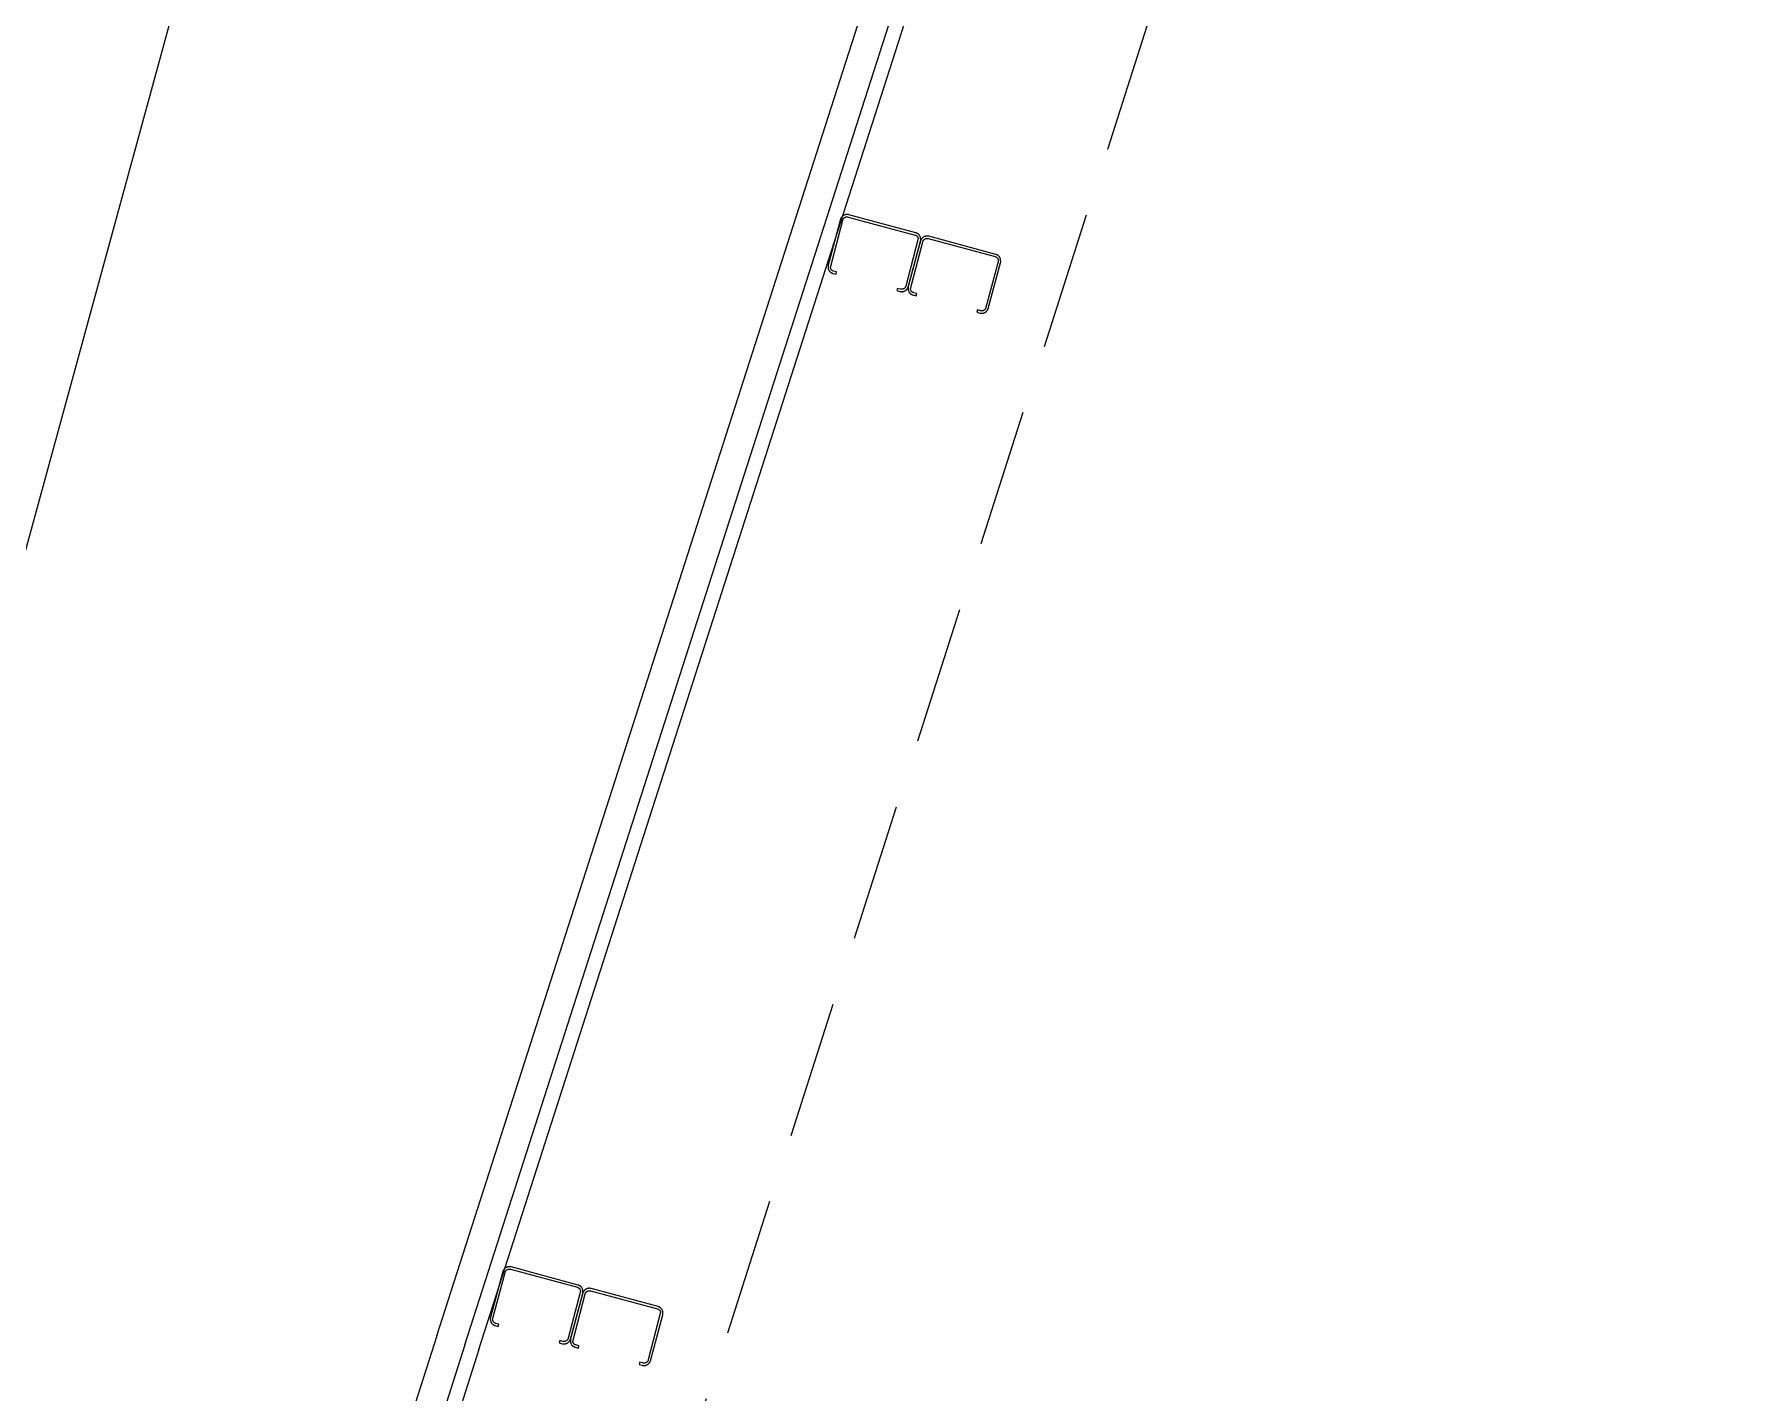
# Model space of a CAD drawing. Header units: metres. Extents: x 268878 to 269469, y 6087458 to 6088814.
# Drawn here: x 269148.118 to 269151.227, y 6087899.398 to 6087901.857 of the extents above; entities that cross this region are included whole.
import ezdxf

# ---------------------------------------------------------------- set-up
doc = ezdxf.new("R2010")
doc.units = ezdxf.units.M
doc.linetypes.add('DASHED2', pattern=[0.375, 0.25, -0.125])
doc.layers.add('Cadastre Developer_SP_NEW', color=2, linetype='Continuous', lineweight=5)

msp = doc.modelspace()

# ---------------------------------------------------------------- linework, layer by layer
at = {"layer": 'Cadastre Developer_SP_NEW', "color": 251, "linetype": 'Continuous', "lineweight": 0}
for p, q in [((269147.25565, 6087897.82865), (269153.30058, 6087919.91803)), ((269148.84658, 6087899.50094), (269152.54469, 6087911.02646)), ((269148.89741, 6087899.48458), (269152.59586, 6087911.01004)), ((269148.92276, 6087899.4765), (269152.62119, 6087911.00191))]:
    msp.add_line(p, q, dxfattribs=at)
at = {"layer": 'Cadastre Developer_SP_NEW', "color": 251, "linetype": 'DASHED2', "lineweight": 0}
msp.add_line((269148.68537, 6087897.36412), (269154.31987, 6087914.92287), dxfattribs=at)
at = {"layer": 'Cadastre Developer_SP_NEW', "color": 251, "linetype": 'Continuous', "lineweight": 0}
for points in [[(269149.5699, 6087901.42651, 0), (269149.5644, 6087901.42799, 0), (269149.56426, 6087901.42803, 0), (269149.564, 6087901.42811, 0), (269149.56373, 6087901.4282, 0), (269149.56347, 6087901.4283, 0), (269149.56322, 6087901.42841, 0), (269149.56296, 6087901.42853, 0), (269149.56271, 6087901.42866, 0), (269149.56247, 6087901.42879, 0), (269149.56223, 6087901.42894, 0), (269149.562, 6087901.42909, 0), (269149.56177, 6087901.42925, 0), (269149.56155, 6087901.42942, 0), (269149.56133, 6087901.42959, 0), (269149.56112, 6087901.42978, 0), (269149.56092, 6087901.42997, 0), (269149.56072, 6087901.43017, 0), (269149.56053, 6087901.43037, 0), (269149.56035, 6087901.43058, 0), (269149.56017, 6087901.4308, 0), (269149.56, 6087901.43102, 0), (269149.55984, 6087901.43125, 0), (269149.55969, 6087901.43149, 0), (269149.55955, 6087901.43172, 0), (269149.55941, 6087901.43197, 0), (269149.55929, 6087901.43222, 0), (269149.55917, 6087901.43247, 0), (269149.55906, 6087901.43273, 0), (269149.55896, 6087901.43299, 0), (269149.55887, 6087901.43325, 0), (269149.55879, 6087901.43352, 0), (269149.55872, 6087901.43379, 0), (269149.55865, 6087901.43406, 0), (269149.5586, 6087901.43434, 0), (269149.55856, 6087901.43461, 0), (269149.55852, 6087901.43489, 0), (269149.5585, 6087901.43517, 0), (269149.55849, 6087901.43545, 0), (269149.55848, 6087901.43573, 0), (269149.55849, 6087901.43601, 0), (269149.5585, 6087901.43628, 0), (269149.55853, 6087901.43656, 0), (269149.55856, 6087901.43684, 0), (269149.5586, 6087901.43712, 0), (269149.55866, 6087901.43739, 0), (269149.55872, 6087901.43766, 0), (269149.55876, 6087901.4378, 0), (269149.58098, 6087901.52026, 0), (269149.58101, 6087901.52039, 0), (269149.5811, 6087901.52066, 0), (269149.58119, 6087901.52092, 0), (269149.58129, 6087901.52118, 0), (269149.5814, 6087901.52144, 0), (269149.58152, 6087901.52169, 0), (269149.58164, 6087901.52194, 0), (269149.58178, 6087901.52218, 0), (269149.58192, 6087901.52242, 0), (269149.58208, 6087901.52266, 0), (269149.58224, 6087901.52289, 0), (269149.5824, 6087901.52311, 0), (269149.58258, 6087901.52332, 0), (269149.58276, 6087901.52354, 0), (269149.58295, 6087901.52374, 0), (269149.58315, 6087901.52394, 0), (269149.58336, 6087901.52413, 0), (269149.58357, 6087901.52431, 0), (269149.58378, 6087901.52448, 0), (269149.58401, 6087901.52465, 0), (269149.58424, 6087901.52481, 0), (269149.58447, 6087901.52496, 0), (269149.58471, 6087901.52511, 0), (269149.58496, 6087901.52524, 0), (269149.5852, 6087901.52537, 0), (269149.58546, 6087901.52549, 0), (269149.58571, 6087901.5256, 0), (269149.58598, 6087901.5257, 0), (269149.58624, 6087901.52579, 0), (269149.58651, 6087901.52587, 0), (269149.58678, 6087901.52594, 0), (269149.58705, 6087901.526, 0), (269149.58732, 6087901.52605, 0), (269149.5876, 6087901.5261, 0), (269149.58788, 6087901.52613, 0), (269149.58815, 6087901.52615, 0), (269149.58843, 6087901.52617, 0), (269149.58871, 6087901.52617, 0), (269149.58899, 6087901.52617, 0), (269149.58927, 6087901.52615, 0), (269149.58955, 6087901.52613, 0), (269149.58983, 6087901.52609, 0), (269149.5901, 6087901.52605, 0), (269149.59038, 6087901.526, 0), (269149.59065, 6087901.52593, 0), (269149.59078, 6087901.5259, 0), (269149.71186, 6087901.49327, 0), (269149.712, 6087901.49323, 0), (269149.71226, 6087901.49315, 0), (269149.71253, 6087901.49306, 0), (269149.71279, 6087901.49296, 0), (269149.71305, 6087901.49285, 0), (269149.7133, 6087901.49273, 0), (269149.71355, 6087901.4926, 0), (269149.71379, 6087901.49247, 0), (269149.71403, 6087901.49232, 0), (269149.71426, 6087901.49217, 0), (269149.71449, 6087901.49201, 0), (269149.71472, 6087901.49184, 0), (269149.71493, 6087901.49167, 0), (269149.71514, 6087901.49148, 0), (269149.71535, 6087901.49129, 0), (269149.71554, 6087901.49109, 0), (269149.71573, 6087901.49089, 0), (269149.71592, 6087901.49068, 0), (269149.71609, 6087901.49046, 0), (269149.71626, 6087901.49024, 0), (269149.71642, 6087901.49001, 0), (269149.71657, 6087901.48978, 0), (269149.71672, 6087901.48954, 0), (269149.71685, 6087901.48929, 0), (269149.71698, 6087901.48904, 0), (269149.71709, 6087901.48879, 0), (269149.7172, 6087901.48853, 0), (269149.7173, 6087901.48827, 0), (269149.71739, 6087901.48801, 0), (269149.71748, 6087901.48774, 0), (269149.71755, 6087901.48747, 0), (269149.71761, 6087901.4872, 0), (269149.71766, 6087901.48692, 0), (269149.71771, 6087901.48665, 0), (269149.71774, 6087901.48637, 0), (269149.71776, 6087901.48609, 0), (269149.71778, 6087901.48581, 0), (269149.71778, 6087901.48553, 0), (269149.71778, 6087901.48526, 0), (269149.71776, 6087901.48498, 0), (269149.71774, 6087901.4847, 0), (269149.7177, 6087901.48442, 0), (269149.71766, 6087901.48415, 0), (269149.7176, 6087901.48387, 0), (269149.71754, 6087901.4836, 0), (269149.71751, 6087901.48346, 0), (269149.69529, 6087901.40101, 0), (269149.69525, 6087901.40087, 0), (269149.69517, 6087901.4006, 0), (269149.69508, 6087901.40034, 0), (269149.69497, 6087901.40008, 0), (269149.69487, 6087901.39982, 0), (269149.69475, 6087901.39957, 0), (269149.69462, 6087901.39932, 0), (269149.69448, 6087901.39908, 0), (269149.69434, 6087901.39884, 0), (269149.69419, 6087901.3986, 0), (269149.69403, 6087901.39838, 0), (269149.69386, 6087901.39815, 0), (269149.69368, 6087901.39794, 0), (269149.6935, 6087901.39773, 0), (269149.69331, 6087901.39752, 0), (269149.69311, 6087901.39732, 0), (269149.69291, 6087901.39713, 0), (269149.6927, 6087901.39695, 0), (269149.69248, 6087901.39678, 0), (269149.69225, 6087901.39661, 0), (269149.69203, 6087901.39645, 0), (269149.69179, 6087901.3963, 0), (269149.69155, 6087901.39615, 0), (269149.69131, 6087901.39602, 0), (269149.69106, 6087901.39589, 0), (269149.69081, 6087901.39577, 0), (269149.69055, 6087901.39567, 0), (269149.69029, 6087901.39557, 0), (269149.69002, 6087901.39548, 0), (269149.68976, 6087901.39539, 0), (269149.68949, 6087901.39532, 0), (269149.68921, 6087901.39526, 0), (269149.68894, 6087901.39521, 0), (269149.68866, 6087901.39516, 0), (269149.68839, 6087901.39513, 0), (269149.68811, 6087901.39511, 0), (269149.68783, 6087901.39509, 0), (269149.68755, 6087901.39509, 0), (269149.68727, 6087901.39509, 0), (269149.68699, 6087901.39511, 0), (269149.68671, 6087901.39513, 0), (269149.68644, 6087901.39517, 0), (269149.68616, 6087901.39521, 0), (269149.68589, 6087901.39526, 0), (269149.68562, 6087901.39533, 0), (269149.68548, 6087901.39536, 0), (269149.67998, 6087901.39685, 0), (269149.67886, 6087901.39269, 0), (269149.68436, 6087901.39121, 0), (269149.68457, 6087901.39116, 0), (269149.68499, 6087901.39106, 0), (269149.68541, 6087901.39098, 0), (269149.68583, 6087901.39091, 0), (269149.68626, 6087901.39086, 0), (269149.68669, 6087901.39082, 0), (269149.68711, 6087901.3908, 0), (269149.68754, 6087901.39079, 0), (269149.68797, 6087901.39079, 0), (269149.6884, 6087901.39082, 0), (269149.68883, 6087901.39085, 0), (269149.68926, 6087901.3909, 0), (269149.68968, 6087901.39097, 0), (269149.6901, 6087901.39105, 0), (269149.69052, 6087901.39115, 0), (269149.69094, 6087901.39126, 0), (269149.69135, 6087901.39138, 0), (269149.69175, 6087901.39152, 0), (269149.69215, 6087901.39168, 0), (269149.69255, 6087901.39184, 0), (269149.69294, 6087901.39202, 0), (269149.69332, 6087901.39222, 0), (269149.6937, 6087901.39243, 0), (269149.69406, 6087901.39265, 0), (269149.69443, 6087901.39288, 0), (269149.69478, 6087901.39313, 0), (269149.69512, 6087901.39338, 0), (269149.69545, 6087901.39365, 0), (269149.69578, 6087901.39393, 0), (269149.69609, 6087901.39423, 0), (269149.6964, 6087901.39453, 0), (269149.69669, 6087901.39484, 0), (269149.69697, 6087901.39517, 0), (269149.69724, 6087901.3955, 0), (269149.6975, 6087901.39584, 0), (269149.69775, 6087901.39619, 0), (269149.69798, 6087901.39655, 0), (269149.6982, 6087901.39692, 0), (269149.69841, 6087901.3973, 0), (269149.69861, 6087901.39768, 0), (269149.69879, 6087901.39807, 0), (269149.69896, 6087901.39846, 0), (269149.69911, 6087901.39886, 0), (269149.69925, 6087901.39927, 0), (269149.69938, 6087901.39968, 0), (269149.69944, 6087901.39989, 0), (269149.72166, 6087901.48235, 0), (269149.72171, 6087901.48255, 0), (269149.72181, 6087901.48297, 0), (269149.72189, 6087901.48339, 0), (269149.72196, 6087901.48382, 0), (269149.72201, 6087901.48424, 0), (269149.72205, 6087901.48467, 0), (269149.72207, 6087901.4851, 0), (269149.72208, 6087901.48553, 0), (269149.72207, 6087901.48596, 0), (269149.72205, 6087901.48639, 0), (269149.72202, 6087901.48681, 0), (269149.72196, 6087901.48724, 0), (269149.7219, 6087901.48766, 0), (269149.72182, 6087901.48809, 0), (269149.72172, 6087901.4885, 0), (269149.72161, 6087901.48892, 0), (269149.72149, 6087901.48933, 0), (269149.72135, 6087901.48974, 0), (269149.72119, 6087901.49014, 0), (269149.72103, 6087901.49053, 0), (269149.72084, 6087901.49092, 0), (269149.72065, 6087901.4913, 0), (269149.72044, 6087901.49168, 0), (269149.72022, 6087901.49205, 0), (269149.71999, 6087901.49241, 0), (269149.71974, 6087901.49276, 0), (269149.71949, 6087901.4931, 0), (269149.71922, 6087901.49344, 0), (269149.71893, 6087901.49376, 0), (269149.71864, 6087901.49408, 0), (269149.71834, 6087901.49438, 0), (269149.71803, 6087901.49467, 0), (269149.7177, 6087901.49496, 0), (269149.71737, 6087901.49523, 0), (269149.71703, 6087901.49549, 0), (269149.71667, 6087901.49573, 0), (269149.71631, 6087901.49597, 0), (269149.71595, 6087901.49619, 0), (269149.71557, 6087901.4964, 0), (269149.71519, 6087901.49659, 0), (269149.7148, 6087901.49678, 0), (269149.71441, 6087901.49694, 0), (269149.71401, 6087901.4971, 0), (269149.7136, 6087901.49724, 0), (269149.71319, 6087901.49736, 0), (269149.71298, 6087901.49742, 0), (269149.5919, 6087901.53005, 0), (269149.59169, 6087901.5301, 0), (269149.59128, 6087901.5302, 0), (269149.59085, 6087901.53028, 0), (269149.59043, 6087901.53035, 0), (269149.59, 6087901.5304, 0), (269149.58958, 6087901.53044, 0), (269149.58915, 6087901.53047, 0), (269149.58872, 6087901.53047, 0), (269149.58829, 6087901.53047, 0), (269149.58786, 6087901.53044, 0), (269149.58743, 6087901.53041, 0), (269149.58701, 6087901.53036, 0), (269149.58658, 6087901.53029, 0), (269149.58616, 6087901.53021, 0), (269149.58574, 6087901.53011, 0), (269149.58533, 6087901.53, 0), (269149.58492, 6087901.52988, 0), (269149.58451, 6087901.52974, 0), (269149.58411, 6087901.52958, 0), (269149.58371, 6087901.52942, 0), (269149.58332, 6087901.52924, 0), (269149.58294, 6087901.52904, 0), (269149.58257, 6087901.52883, 0), (269149.5822, 6087901.52861, 0), (269149.58184, 6087901.52838, 0), (269149.58149, 6087901.52813, 0), (269149.58114, 6087901.52788, 0), (269149.58081, 6087901.52761, 0), (269149.58048, 6087901.52733, 0), (269149.58017, 6087901.52703, 0), (269149.57987, 6087901.52673, 0), (269149.57957, 6087901.52642, 0), (269149.57929, 6087901.52609, 0), (269149.57902, 6087901.52576, 0), (269149.57876, 6087901.52542, 0), (269149.57851, 6087901.52507, 0), (269149.57828, 6087901.52471, 0), (269149.57806, 6087901.52434, 0), (269149.57785, 6087901.52396, 0), (269149.57765, 6087901.52358, 0), (269149.57747, 6087901.52319, 0), (269149.5773, 6087901.5228, 0), (269149.57715, 6087901.5224, 0), (269149.57701, 6087901.52199, 0), (269149.57688, 6087901.52158, 0), (269149.57682, 6087901.52137, 0), (269149.5546, 6087901.43892, 0), (269149.55455, 6087901.43871, 0), (269149.55445, 6087901.43829, 0), (269149.55437, 6087901.43787, 0), (269149.5543, 6087901.43744, 0), (269149.55425, 6087901.43702, 0), (269149.55421, 6087901.43659, 0), (269149.55419, 6087901.43616, 0), (269149.55418, 6087901.43573, 0), (269149.55419, 6087901.4353, 0), (269149.55421, 6087901.43487, 0), (269149.55425, 6087901.43445, 0), (269149.5543, 6087901.43402, 0), (269149.55436, 6087901.4336, 0), (269149.55445, 6087901.43317, 0), (269149.55454, 6087901.43276, 0), (269149.55465, 6087901.43234, 0), (269149.55478, 6087901.43193, 0), (269149.55492, 6087901.43152, 0), (269149.55507, 6087901.43112, 0), (269149.55524, 6087901.43073, 0), (269149.55542, 6087901.43034, 0), (269149.55561, 6087901.42996, 0), (269149.55582, 6087901.42958, 0), (269149.55604, 6087901.42921, 0), (269149.55627, 6087901.42885, 0), (269149.55652, 6087901.4285, 0), (269149.55678, 6087901.42816, 0), (269149.55705, 6087901.42782, 0), (269149.55733, 6087901.4275, 0), (269149.55762, 6087901.42718, 0), (269149.55792, 6087901.42688, 0), (269149.55824, 6087901.42659, 0), (269149.55856, 6087901.4263, 0), (269149.55889, 6087901.42603, 0), (269149.55924, 6087901.42577, 0), (269149.55959, 6087901.42553, 0), (269149.55995, 6087901.42529, 0), (269149.56032, 6087901.42507, 0), (269149.56069, 6087901.42486, 0), (269149.56107, 6087901.42467, 0), (269149.56146, 6087901.42449, 0), (269149.56186, 6087901.42432, 0), (269149.56226, 6087901.42416, 0), (269149.56266, 6087901.42402, 0), (269149.56307, 6087901.4239, 0), (269149.56328, 6087901.42384, 0), (269149.56878, 6087901.42236, 0), (269149.5699, 6087901.42651, 0)], [(269149.71474, 6087901.38748, 0), (269149.70923, 6087901.38896, 0), (269149.7091, 6087901.389, 0), (269149.70883, 6087901.38908, 0), (269149.70857, 6087901.38917, 0), (269149.70831, 6087901.38927, 0), (269149.70805, 6087901.38938, 0), (269149.7078, 6087901.3895, 0), (269149.70755, 6087901.38963, 0), (269149.7073, 6087901.38976, 0), (269149.70707, 6087901.38991, 0), (269149.70683, 6087901.39006, 0), (269149.7066, 6087901.39022, 0), (269149.70638, 6087901.39039, 0), (269149.70616, 6087901.39057, 0), (269149.70595, 6087901.39075, 0), (269149.70575, 6087901.39094, 0), (269149.70555, 6087901.39114, 0), (269149.70536, 6087901.39134, 0), (269149.70518, 6087901.39155, 0), (269149.705, 6087901.39177, 0), (269149.70484, 6087901.39199, 0), (269149.70468, 6087901.39222, 0), (269149.70452, 6087901.39246, 0), (269149.70438, 6087901.3927, 0), (269149.70425, 6087901.39294, 0), (269149.70412, 6087901.39319, 0), (269149.704, 6087901.39344, 0), (269149.70389, 6087901.3937, 0), (269149.70379, 6087901.39396, 0), (269149.7037, 6087901.39423, 0), (269149.70362, 6087901.39449, 0), (269149.70355, 6087901.39476, 0), (269149.70349, 6087901.39503, 0), (269149.70343, 6087901.39531, 0), (269149.70339, 6087901.39558, 0), (269149.70336, 6087901.39586, 0), (269149.70333, 6087901.39614, 0), (269149.70332, 6087901.39642, 0), (269149.70331, 6087901.3967, 0), (269149.70332, 6087901.39698, 0), (269149.70333, 6087901.39726, 0), (269149.70336, 6087901.39753, 0), (269149.70339, 6087901.39781, 0), (269149.70344, 6087901.39809, 0), (269149.70349, 6087901.39836, 0), (269149.70355, 6087901.39863, 0), (269149.70359, 6087901.39877, 0), (269149.72581, 6087901.48123, 0), (269149.72585, 6087901.48136, 0), (269149.72593, 6087901.48163, 0), (269149.72602, 6087901.48189, 0), (269149.72612, 6087901.48215, 0), (269149.72623, 6087901.48241, 0), (269149.72635, 6087901.48266, 0), (269149.72648, 6087901.48291, 0), (269149.72661, 6087901.48315, 0), (269149.72676, 6087901.48339, 0), (269149.72691, 6087901.48363, 0), (269149.72707, 6087901.48386, 0), (269149.72724, 6087901.48408, 0), (269149.72741, 6087901.4843, 0), (269149.7276, 6087901.48451, 0), (269149.72779, 6087901.48471, 0), (269149.72799, 6087901.48491, 0), (269149.72819, 6087901.4851, 0), (269149.7284, 6087901.48528, 0), (269149.72862, 6087901.48546, 0), (269149.72884, 6087901.48562, 0), (269149.72907, 6087901.48578, 0), (269149.7293, 6087901.48594, 0), (269149.72954, 6087901.48608, 0), (269149.72979, 6087901.48621, 0), (269149.73004, 6087901.48634, 0), (269149.73029, 6087901.48646, 0), (269149.73055, 6087901.48657, 0), (269149.73081, 6087901.48667, 0), (269149.73107, 6087901.48676, 0), (269149.73134, 6087901.48684, 0), (269149.73161, 6087901.48691, 0), (269149.73188, 6087901.48697, 0), (269149.73216, 6087901.48703, 0), (269149.73243, 6087901.48707, 0), (269149.73271, 6087901.4871, 0), (269149.73299, 6087901.48713, 0), (269149.73327, 6087901.48714, 0), (269149.73355, 6087901.48715, 0), (269149.73383, 6087901.48714, 0), (269149.7341, 6087901.48712, 0), (269149.73438, 6087901.4871, 0), (269149.73466, 6087901.48707, 0), (269149.73493, 6087901.48702, 0), (269149.73521, 6087901.48697, 0), (269149.73548, 6087901.4869, 0), (269149.73562, 6087901.48687, 0), (269149.8567, 6087901.45424, 0), (269149.85683, 6087901.4542, 0), (269149.8571, 6087901.45412, 0), (269149.85736, 6087901.45403, 0), (269149.85762, 6087901.45393, 0), (269149.85788, 6087901.45382, 0), (269149.85813, 6087901.4537, 0), (269149.85838, 6087901.45358, 0), (269149.85863, 6087901.45344, 0), (269149.85886, 6087901.4533, 0), (269149.8591, 6087901.45314, 0), (269149.85933, 6087901.45298, 0), (269149.85955, 6087901.45281, 0), (269149.85977, 6087901.45264, 0), (269149.85998, 6087901.45245, 0), (269149.86018, 6087901.45226, 0), (269149.86038, 6087901.45207, 0), (269149.86057, 6087901.45186, 0), (269149.86075, 6087901.45165, 0), (269149.86093, 6087901.45143, 0), (269149.86109, 6087901.45121, 0), (269149.86125, 6087901.45098, 0), (269149.86141, 6087901.45075, 0), (269149.86155, 6087901.45051, 0), (269149.86168, 6087901.45026, 0), (269149.86181, 6087901.45001, 0), (269149.86193, 6087901.44976, 0), (269149.86204, 6087901.4495, 0), (269149.86214, 6087901.44924, 0), (269149.86223, 6087901.44898, 0), (269149.86231, 6087901.44871, 0), (269149.86238, 6087901.44844, 0), (269149.86244, 6087901.44817, 0), (269149.8625, 6087901.4479, 0), (269149.86254, 6087901.44762, 0), (269149.86257, 6087901.44734, 0), (269149.8626, 6087901.44706, 0), (269149.86261, 6087901.44679, 0), (269149.86262, 6087901.44651, 0), (269149.86261, 6087901.44623, 0), (269149.8626, 6087901.44595, 0), (269149.86257, 6087901.44567, 0), (269149.86254, 6087901.44539, 0), (269149.86249, 6087901.44512, 0), (269149.86244, 6087901.44484, 0), (269149.86238, 6087901.44457, 0), (269149.86234, 6087901.44444, 0), (269149.84012, 6087901.36198, 0), (269149.84008, 6087901.36184, 0), (269149.84, 6087901.36158, 0), (269149.83991, 6087901.36131, 0), (269149.83981, 6087901.36105, 0), (269149.8397, 6087901.36079, 0), (269149.83958, 6087901.36054, 0), (269149.83945, 6087901.36029, 0), (269149.83932, 6087901.36005, 0), (269149.83917, 6087901.35981, 0), (269149.83902, 6087901.35958, 0), (269149.83886, 6087901.35935, 0), (269149.83869, 6087901.35912, 0), (269149.83852, 6087901.35891, 0), (269149.83833, 6087901.3587, 0), (269149.83814, 6087901.35849, 0), (269149.83794, 6087901.3583, 0), (269149.83774, 6087901.35811, 0), (269149.83753, 6087901.35792, 0), (269149.83731, 6087901.35775, 0), (269149.83709, 6087901.35758, 0), (269149.83686, 6087901.35742, 0), (269149.83662, 6087901.35727, 0), (269149.83639, 6087901.35712, 0), (269149.83614, 6087901.35699, 0), (269149.83589, 6087901.35686, 0), (269149.83564, 6087901.35675, 0), (269149.83538, 6087901.35664, 0), (269149.83512, 6087901.35654, 0), (269149.83486, 6087901.35645, 0), (269149.83459, 6087901.35637, 0), (269149.83432, 6087901.35629, 0), (269149.83405, 6087901.35623, 0), (269149.83377, 6087901.35618, 0), (269149.8335, 6087901.35613, 0), (269149.83322, 6087901.3561, 0), (269149.83294, 6087901.35608, 0), (269149.83266, 6087901.35606, 0), (269149.83238, 6087901.35606, 0), (269149.8321, 6087901.35606, 0), (269149.83183, 6087901.35608, 0), (269149.83155, 6087901.3561, 0), (269149.83127, 6087901.35614, 0), (269149.83099, 6087901.35618, 0), (269149.83072, 6087901.35624, 0), (269149.83045, 6087901.3563, 0), (269149.83031, 6087901.35633, 0), (269149.82481, 6087901.35782, 0), (269149.82369, 6087901.35367, 0), (269149.82919, 6087901.35218, 0), (269149.8294, 6087901.35213, 0), (269149.82982, 6087901.35203, 0), (269149.83024, 6087901.35195, 0), (269149.83067, 6087901.35188, 0), (269149.83109, 6087901.35183, 0), (269149.83152, 6087901.35179, 0), (269149.83195, 6087901.35177, 0), (269149.83238, 6087901.35176, 0), (269149.83281, 6087901.35177, 0), (269149.83324, 6087901.35179, 0), (269149.83366, 6087901.35182, 0), (269149.83409, 6087901.35188, 0), (269149.83451, 6087901.35194, 0), (269149.83494, 6087901.35202, 0), (269149.83535, 6087901.35212, 0), (269149.83577, 6087901.35223, 0), (269149.83618, 6087901.35236, 0), (269149.83659, 6087901.35249, 0), (269149.83699, 6087901.35265, 0), (269149.83738, 6087901.35281, 0), (269149.83777, 6087901.353, 0), (269149.83815, 6087901.35319, 0), (269149.83853, 6087901.3534, 0), (269149.8389, 6087901.35362, 0), (269149.83926, 6087901.35385, 0), (269149.83961, 6087901.3541, 0), (269149.83995, 6087901.35436, 0), (269149.84029, 6087901.35463, 0), (269149.84061, 6087901.35491, 0), (269149.84093, 6087901.3552, 0), (269149.84123, 6087901.3555, 0), (269149.84152, 6087901.35582, 0), (269149.84181, 6087901.35614, 0), (269149.84208, 6087901.35647, 0), (269149.84234, 6087901.35681, 0), (269149.84258, 6087901.35717, 0), (269149.84282, 6087901.35753, 0), (269149.84304, 6087901.35789, 0), (269149.84325, 6087901.35827, 0), (269149.84344, 6087901.35865, 0), (269149.84362, 6087901.35904, 0), (269149.84379, 6087901.35943, 0), (269149.84395, 6087901.35984, 0), (269149.84409, 6087901.36024, 0), (269149.84421, 6087901.36065, 0), (269149.84427, 6087901.36086, 0), (269149.86649, 6087901.44332, 0), (269149.86655, 6087901.44352, 0), (269149.86664, 6087901.44394, 0), (269149.86673, 6087901.44436, 0), (269149.86679, 6087901.44479, 0), (269149.86685, 6087901.44521, 0), (269149.86688, 6087901.44564, 0), (269149.86691, 6087901.44607, 0), (269149.86692, 6087901.4465, 0), (269149.86691, 6087901.44693, 0), (269149.86689, 6087901.44736, 0), (269149.86685, 6087901.44779, 0), (269149.8668, 6087901.44821, 0), (269149.86673, 6087901.44864, 0), (269149.86665, 6087901.44906, 0), (269149.86655, 6087901.44948, 0), (269149.86644, 6087901.44989, 0), (269149.86632, 6087901.4503, 0), (269149.86618, 6087901.45071, 0), (269149.86603, 6087901.45111, 0), (269149.86586, 6087901.4515, 0), (269149.86568, 6087901.45189, 0), (269149.86548, 6087901.45228, 0), (269149.86528, 6087901.45265, 0), (269149.86506, 6087901.45302, 0), (269149.86482, 6087901.45338, 0), (269149.86458, 6087901.45373, 0), (269149.86432, 6087901.45408, 0), (269149.86405, 6087901.45441, 0), (269149.86377, 6087901.45473, 0), (269149.86348, 6087901.45505, 0), (269149.86317, 6087901.45535, 0), (269149.86286, 6087901.45565, 0), (269149.86254, 6087901.45593, 0), (269149.8622, 6087901.4562, 0), (269149.86186, 6087901.45646, 0), (269149.86151, 6087901.4567, 0), (269149.86115, 6087901.45694, 0), (269149.86078, 6087901.45716, 0), (269149.86041, 6087901.45737, 0), (269149.86002, 6087901.45756, 0), (269149.85963, 6087901.45775, 0), (269149.85924, 6087901.45792, 0), (269149.85884, 6087901.45807, 0), (269149.85843, 6087901.45821, 0), (269149.85802, 6087901.45834, 0), (269149.85782, 6087901.45839, 0), (269149.73673, 6087901.49102, 0), (269149.73653, 6087901.49108, 0), (269149.73611, 6087901.49117, 0), (269149.73569, 6087901.49126, 0), (269149.73526, 6087901.49132, 0), (269149.73484, 6087901.49138, 0), (269149.73441, 6087901.49141, 0), (269149.73398, 6087901.49144, 0), (269149.73355, 6087901.49145, 0), (269149.73312, 6087901.49144, 0), (269149.73269, 6087901.49142, 0), (269149.73227, 6087901.49138, 0), (269149.73184, 6087901.49133, 0), (269149.73142, 6087901.49126, 0), (269149.73099, 6087901.49118, 0), (269149.73058, 6087901.49108, 0), (269149.73016, 6087901.49097, 0), (269149.72975, 6087901.49085, 0), (269149.72934, 6087901.49071, 0), (269149.72894, 6087901.49056, 0), (269149.72855, 6087901.49039, 0), (269149.72816, 6087901.49021, 0), (269149.72778, 6087901.49001, 0), (269149.7274, 6087901.48981, 0), (269149.72703, 6087901.48959, 0), (269149.72667, 6087901.48935, 0), (269149.72632, 6087901.48911, 0), (269149.72598, 6087901.48885, 0), (269149.72564, 6087901.48858, 0), (269149.72532, 6087901.4883, 0), (269149.725, 6087901.48801, 0), (269149.7247, 6087901.4877, 0), (269149.72441, 6087901.48739, 0), (269149.72412, 6087901.48706, 0), (269149.72385, 6087901.48673, 0), (269149.72359, 6087901.48639, 0), (269149.72335, 6087901.48604, 0), (269149.72311, 6087901.48568, 0), (269149.72289, 6087901.48531, 0), (269149.72268, 6087901.48494, 0), (269149.72249, 6087901.48455, 0), (269149.72231, 6087901.48416, 0), (269149.72214, 6087901.48377, 0), (269149.72198, 6087901.48337, 0), (269149.72184, 6087901.48296, 0), (269149.72172, 6087901.48255, 0), (269149.72166, 6087901.48235, 0), (269149.69944, 6087901.39989, 0), (269149.69938, 6087901.39968, 0), (269149.69929, 6087901.39926, 0), (269149.6992, 6087901.39884, 0), (269149.69914, 6087901.39842, 0), (269149.69908, 6087901.39799, 0), (269149.69905, 6087901.39756, 0), (269149.69902, 6087901.39713, 0), (269149.69901, 6087901.3967, 0), (269149.69902, 6087901.39627, 0), (269149.69904, 6087901.39585, 0), (269149.69908, 6087901.39542, 0), (269149.69913, 6087901.39499, 0), (269149.6992, 6087901.39457, 0), (269149.69928, 6087901.39415, 0), (269149.69938, 6087901.39373, 0), (269149.69949, 6087901.39331, 0), (269149.69961, 6087901.3929, 0), (269149.69975, 6087901.3925, 0), (269149.6999, 6087901.3921, 0), (269149.70007, 6087901.3917, 0), (269149.70025, 6087901.39131, 0), (269149.70045, 6087901.39093, 0), (269149.70065, 6087901.39055, 0), (269149.70087, 6087901.39018, 0), (269149.70111, 6087901.38982, 0), (269149.70135, 6087901.38947, 0), (269149.70161, 6087901.38913, 0), (269149.70188, 6087901.38879, 0), (269149.70216, 6087901.38847, 0), (269149.70245, 6087901.38815, 0), (269149.70276, 6087901.38785, 0), (269149.70307, 6087901.38756, 0), (269149.70339, 6087901.38728, 0), (269149.70373, 6087901.387, 0), (269149.70407, 6087901.38675, 0), (269149.70442, 6087901.3865, 0), (269149.70478, 6087901.38626, 0), (269149.70515, 6087901.38604, 0), (269149.70552, 6087901.38583, 0), (269149.70591, 6087901.38564, 0), (269149.7063, 6087901.38546, 0), (269149.70669, 6087901.38529, 0), (269149.70709, 6087901.38513, 0), (269149.7075, 6087901.38499, 0), (269149.70791, 6087901.38487, 0), (269149.70811, 6087901.38481, 0), (269149.71362, 6087901.38333, 0), (269149.71474, 6087901.38748, 0)], [(269148.95881, 6087899.52215, 0), (269148.9533, 6087899.52364, 0), (269148.95317, 6087899.52367, 0), (269148.9529, 6087899.52376, 0), (269148.95264, 6087899.52385, 0), (269148.95238, 6087899.52395, 0), (269148.95212, 6087899.52406, 0), (269148.95187, 6087899.52418, 0), (269148.95162, 6087899.5243, 0), (269148.95138, 6087899.52444, 0), (269148.95114, 6087899.52458, 0), (269148.9509, 6087899.52474, 0), (269148.95067, 6087899.5249, 0), (269148.95045, 6087899.52506, 0), (269148.95023, 6087899.52524, 0), (269148.95002, 6087899.52542, 0), (269148.94982, 6087899.52561, 0), (269148.94962, 6087899.52581, 0), (269148.94943, 6087899.52602, 0), (269148.94925, 6087899.52623, 0), (269148.94907, 6087899.52645, 0), (269148.94891, 6087899.52667, 0), (269148.94875, 6087899.5269, 0), (269148.9486, 6087899.52713, 0), (269148.94845, 6087899.52737, 0), (269148.94832, 6087899.52762, 0), (269148.94819, 6087899.52786, 0), (269148.94807, 6087899.52812, 0), (269148.94796, 6087899.52838, 0), (269148.94786, 6087899.52864, 0), (269148.94777, 6087899.5289, 0), (269148.94769, 6087899.52917, 0), (269148.94762, 6087899.52944, 0), (269148.94756, 6087899.52971, 0), (269148.94751, 6087899.52998, 0), (269148.94746, 6087899.53026, 0), (269148.94743, 6087899.53054, 0), (269148.9474, 6087899.53081, 0), (269148.94739, 6087899.53109, 0), (269148.94739, 6087899.53137, 0), (269148.94739, 6087899.53165, 0), (269148.94741, 6087899.53193, 0), (269148.94743, 6087899.53221, 0), (269148.94747, 6087899.53249, 0), (269148.94751, 6087899.53276, 0), (269148.94756, 6087899.53304, 0), (269148.94763, 6087899.53331, 0), (269148.94766, 6087899.53344, 0), (269148.96988, 6087899.6159, 0), (269148.96992, 6087899.61604, 0), (269148.97, 6087899.6163, 0), (269148.97009, 6087899.61657, 0), (269148.97019, 6087899.61683, 0), (269148.9703, 6087899.61708, 0), (269148.97042, 6087899.61734, 0), (269148.97055, 6087899.61759, 0), (269148.97068, 6087899.61783, 0), (269148.97083, 6087899.61807, 0), (269148.97098, 6087899.6183, 0), (269148.97114, 6087899.61853, 0), (269148.97131, 6087899.61875, 0), (269148.97148, 6087899.61897, 0), (269148.97167, 6087899.61918, 0), (269148.97186, 6087899.61939, 0), (269148.97206, 6087899.61958, 0), (269148.97226, 6087899.61977, 0), (269148.97247, 6087899.61996, 0), (269148.97269, 6087899.62013, 0), (269148.97291, 6087899.6203, 0), (269148.97314, 6087899.62046, 0), (269148.97338, 6087899.62061, 0), (269148.97362, 6087899.62075, 0), (269148.97386, 6087899.62089, 0), (269148.97411, 6087899.62102, 0), (269148.97436, 6087899.62113, 0), (269148.97462, 6087899.62124, 0), (269148.97488, 6087899.62134, 0), (269148.97514, 6087899.62143, 0), (269148.97541, 6087899.62151, 0), (269148.97568, 6087899.62159, 0), (269148.97595, 6087899.62165, 0), (269148.97623, 6087899.6217, 0), (269148.9765, 6087899.62174, 0), (269148.97678, 6087899.62178, 0), (269148.97706, 6087899.6218, 0), (269148.97734, 6087899.62182, 0), (269148.97762, 6087899.62182, 0), (269148.9779, 6087899.62181, 0), (269148.97818, 6087899.6218, 0), (269148.97845, 6087899.62177, 0), (269148.97873, 6087899.62174, 0), (269148.97901, 6087899.6217, 0), (269148.97928, 6087899.62164, 0), (269148.97955, 6087899.62158, 0), (269148.97969, 6087899.62154, 0), (269149.10077, 6087899.58892, 0), (269149.1009, 6087899.58888, 0), (269149.10117, 6087899.5888, 0), (269149.10143, 6087899.58871, 0), (269149.10169, 6087899.58861, 0), (269149.10195, 6087899.5885, 0), (269149.1022, 6087899.58838, 0), (269149.10245, 6087899.58825, 0), (269149.1027, 6087899.58811, 0), (269149.10294, 6087899.58797, 0), (269149.10317, 6087899.58782, 0), (269149.1034, 6087899.58766, 0), (269149.10362, 6087899.58749, 0), (269149.10384, 6087899.58731, 0), (269149.10405, 6087899.58713, 0), (269149.10425, 6087899.58694, 0), (269149.10445, 6087899.58674, 0), (269149.10464, 6087899.58654, 0), (269149.10482, 6087899.58633, 0), (269149.105, 6087899.58611, 0), (269149.10517, 6087899.58589, 0), (269149.10533, 6087899.58566, 0), (269149.10548, 6087899.58542, 0), (269149.10562, 6087899.58518, 0), (269149.10576, 6087899.58494, 0), (269149.10588, 6087899.58469, 0), (269149.106, 6087899.58444, 0), (269149.10611, 6087899.58418, 0), (269149.10621, 6087899.58392, 0), (269149.1063, 6087899.58365, 0), (269149.10638, 6087899.58339, 0), (269149.10645, 6087899.58312, 0), (269149.10651, 6087899.58284, 0), (269149.10657, 6087899.58257, 0), (269149.10661, 6087899.58229, 0), (269149.10664, 6087899.58202, 0), (269149.10667, 6087899.58174, 0), (269149.10668, 6087899.58146, 0), (269149.10669, 6087899.58118, 0), (269149.10668, 6087899.5809, 0), (269149.10667, 6087899.58062, 0), (269149.10664, 6087899.58034, 0), (269149.10661, 6087899.58007, 0), (269149.10656, 6087899.57979, 0), (269149.10651, 6087899.57952, 0), (269149.10645, 6087899.57925, 0), (269149.10641, 6087899.57911, 0), (269149.08419, 6087899.49665, 0), (269149.08415, 6087899.49652, 0), (269149.08407, 6087899.49625, 0), (269149.08398, 6087899.49599, 0), (269149.08388, 6087899.49573, 0), (269149.08377, 6087899.49547, 0), (269149.08365, 6087899.49522, 0), (269149.08352, 6087899.49497, 0), (269149.08339, 6087899.49472, 0), (269149.08324, 6087899.49448, 0), (269149.08309, 6087899.49425, 0), (269149.08293, 6087899.49402, 0), (269149.08276, 6087899.4938, 0), (269149.08259, 6087899.49358, 0), (269149.0824, 6087899.49337, 0), (269149.08221, 6087899.49317, 0), (269149.08202, 6087899.49297, 0), (269149.08181, 6087899.49278, 0), (269149.0816, 6087899.4926, 0), (269149.08138, 6087899.49242, 0), (269149.08116, 6087899.49225, 0), (269149.08093, 6087899.49209, 0), (269149.0807, 6087899.49194, 0), (269149.08046, 6087899.4918, 0), (269149.08021, 6087899.49166, 0), (269149.07996, 6087899.49154, 0), (269149.07971, 6087899.49142, 0), (269149.07945, 6087899.49131, 0), (269149.07919, 6087899.49121, 0), (269149.07893, 6087899.49112, 0), (269149.07866, 6087899.49104, 0), (269149.07839, 6087899.49097, 0), (269149.07812, 6087899.49091, 0), (269149.07784, 6087899.49085, 0), (269149.07757, 6087899.49081, 0), (269149.07729, 6087899.49078, 0), (269149.07701, 6087899.49075, 0), (269149.07673, 6087899.49074, 0), (269149.07646, 6087899.49073, 0), (269149.07618, 6087899.49074, 0), (269149.0759, 6087899.49075, 0), (269149.07562, 6087899.49078, 0), (269149.07534, 6087899.49081, 0), (269149.07507, 6087899.49086, 0), (269149.07479, 6087899.49091, 0), (269149.07452, 6087899.49097, 0), (269149.07439, 6087899.49101, 0), (269149.06888, 6087899.49249, 0), (269149.06776, 6087899.48834, 0), (269149.07327, 6087899.48686, 0), (269149.07347, 6087899.4868, 0), (269149.07389, 6087899.48671, 0), (269149.07431, 6087899.48662, 0), (269149.07474, 6087899.48656, 0), (269149.07516, 6087899.4865, 0), (269149.07559, 6087899.48646, 0), (269149.07602, 6087899.48644, 0), (269149.07645, 6087899.48643, 0), (269149.07688, 6087899.48644, 0), (269149.07731, 6087899.48646, 0), (269149.07773, 6087899.4865, 0), (269149.07816, 6087899.48655, 0), (269149.07859, 6087899.48662, 0), (269149.07901, 6087899.4867, 0), (269149.07943, 6087899.48679, 0), (269149.07984, 6087899.48691, 0), (269149.08025, 6087899.48703, 0), (269149.08066, 6087899.48717, 0), (269149.08106, 6087899.48732, 0), (269149.08145, 6087899.48749, 0), (269149.08184, 6087899.48767, 0), (269149.08223, 6087899.48787, 0), (269149.0826, 6087899.48807, 0), (269149.08297, 6087899.48829, 0), (269149.08333, 6087899.48853, 0), (269149.08368, 6087899.48877, 0), (269149.08403, 6087899.48903, 0), (269149.08436, 6087899.4893, 0), (269149.08468, 6087899.48958, 0), (269149.085, 6087899.48987, 0), (269149.0853, 6087899.49018, 0), (269149.0856, 6087899.49049, 0), (269149.08588, 6087899.49081, 0), (269149.08615, 6087899.49115, 0), (269149.08641, 6087899.49149, 0), (269149.08665, 6087899.49184, 0), (269149.08689, 6087899.4922, 0), (269149.08711, 6087899.49257, 0), (269149.08732, 6087899.49294, 0), (269149.08751, 6087899.49333, 0), (269149.0877, 6087899.49371, 0), (269149.08786, 6087899.49411, 0), (269149.08802, 6087899.49451, 0), (269149.08816, 6087899.49492, 0), (269149.08829, 6087899.49533, 0), (269149.08834, 6087899.49553, 0), (269149.11056, 6087899.57799, 0), (269149.11062, 6087899.5782, 0), (269149.11071, 6087899.57862, 0), (269149.1108, 6087899.57904, 0), (269149.11086, 6087899.57946, 0), (269149.11092, 6087899.57989, 0), (269149.11096, 6087899.58032, 0), (269149.11098, 6087899.58075, 0), (269149.11099, 6087899.58117, 0), (269149.11098, 6087899.5816, 0), (269149.11096, 6087899.58203, 0), (269149.11092, 6087899.58246, 0), (269149.11087, 6087899.58289, 0), (269149.1108, 6087899.58331, 0), (269149.11072, 6087899.58373, 0), (269149.11063, 6087899.58415, 0), (269149.11052, 6087899.58457, 0), (269149.11039, 6087899.58498, 0), (269149.11025, 6087899.58538, 0), (269149.1101, 6087899.58578, 0), (269149.10993, 6087899.58618, 0), (269149.10975, 6087899.58657, 0), (269149.10956, 6087899.58695, 0), (269149.10935, 6087899.58733, 0), (269149.10913, 6087899.5877, 0), (269149.10889, 6087899.58806, 0), (269149.10865, 6087899.58841, 0), (269149.10839, 6087899.58875, 0), (269149.10812, 6087899.58909, 0), (269149.10784, 6087899.58941, 0), (269149.10755, 6087899.58972, 0), (269149.10724, 6087899.59003, 0), (269149.10693, 6087899.59032, 0), (269149.10661, 6087899.5906, 0), (269149.10627, 6087899.59087, 0), (269149.10593, 6087899.59113, 0), (269149.10558, 6087899.59138, 0), (269149.10522, 6087899.59161, 0), (269149.10485, 6087899.59184, 0), (269149.10448, 6087899.59204, 0), (269149.10409, 6087899.59224, 0), (269149.10371, 6087899.59242, 0), (269149.10331, 6087899.59259, 0), (269149.10291, 6087899.59274, 0), (269149.1025, 6087899.59288, 0), (269149.10209, 6087899.59301, 0), (269149.10189, 6087899.59307, 0), (269148.98081, 6087899.6257, 0), (269148.9806, 6087899.62575, 0), (269148.98018, 6087899.62585, 0), (269148.97976, 6087899.62593, 0), (269148.97934, 6087899.626, 0), (269148.97891, 6087899.62605, 0), (269148.97848, 6087899.62609, 0), (269148.97805, 6087899.62611, 0), (269148.97762, 6087899.62612, 0), (269148.97719, 6087899.62611, 0), (269148.97677, 6087899.62609, 0), (269148.97634, 6087899.62605, 0), (269148.97591, 6087899.626, 0), (269148.97549, 6087899.62594, 0), (269148.97507, 6087899.62585, 0), (269148.97465, 6087899.62576, 0), (269148.97423, 6087899.62565, 0), (269148.97382, 6087899.62552, 0), (269148.97342, 6087899.62538, 0), (269148.97301, 6087899.62523, 0), (269148.97262, 6087899.62506, 0), (269148.97223, 6087899.62488, 0), (269148.97185, 6087899.62469, 0), (269148.97147, 6087899.62448, 0), (269148.9711, 6087899.62426, 0), (269148.97074, 6087899.62403, 0), (269148.97039, 6087899.62378, 0), (269148.97005, 6087899.62352, 0), (269148.96971, 6087899.62325, 0), (269148.96939, 6087899.62297, 0), (269148.96907, 6087899.62268, 0), (269148.96877, 6087899.62238, 0), (269148.96848, 6087899.62206, 0), (269148.96819, 6087899.62174, 0), (269148.96792, 6087899.62141, 0), (269148.96767, 6087899.62106, 0), (269148.96742, 6087899.62071, 0), (269148.96718, 6087899.62035, 0), (269148.96696, 6087899.61999, 0), (269148.96675, 6087899.61961, 0), (269148.96656, 6087899.61923, 0), (269148.96638, 6087899.61884, 0), (269148.96621, 6087899.61844, 0), (269148.96605, 6087899.61804, 0), (269148.96591, 6087899.61764, 0), (269148.96579, 6087899.61723, 0), (269148.96573, 6087899.61702, 0), (269148.94351, 6087899.53456, 0), (269148.94346, 6087899.53435, 0), (269148.94336, 6087899.53394, 0), (269148.94328, 6087899.53351, 0), (269148.94321, 6087899.53309, 0), (269148.94315, 6087899.53266, 0), (269148.94312, 6087899.53224, 0), (269148.94309, 6087899.53181, 0), (269148.94309, 6087899.53138, 0), (269148.94309, 6087899.53095, 0), (269148.94311, 6087899.53052, 0), (269148.94315, 6087899.53009, 0), (269148.9432, 6087899.52967, 0), (269148.94327, 6087899.52924, 0), (269148.94335, 6087899.52882, 0), (269148.94345, 6087899.5284, 0), (269148.94356, 6087899.52799, 0), (269148.94368, 6087899.52758, 0), (269148.94382, 6087899.52717, 0), (269148.94397, 6087899.52677, 0), (269148.94414, 6087899.52637, 0), (269148.94432, 6087899.52599, 0), (269148.94452, 6087899.5256, 0), (269148.94472, 6087899.52523, 0), (269148.94495, 6087899.52486, 0), (269148.94518, 6087899.5245, 0), (269148.94542, 6087899.52415, 0), (269148.94568, 6087899.5238, 0), (269148.94595, 6087899.52347, 0), (269148.94623, 6087899.52314, 0), (269148.94653, 6087899.52283, 0), (269148.94683, 6087899.52253, 0), (269148.94714, 6087899.52223, 0), (269148.94747, 6087899.52195, 0), (269148.9478, 6087899.52168, 0), (269148.94814, 6087899.52142, 0), (269148.94849, 6087899.52117, 0), (269148.94885, 6087899.52094, 0), (269148.94922, 6087899.52072, 0), (269148.9496, 6087899.52051, 0), (269148.94998, 6087899.52031, 0), (269148.95037, 6087899.52013, 0), (269148.95076, 6087899.51996, 0), (269148.95116, 6087899.51981, 0), (269148.95157, 6087899.51967, 0), (269148.95198, 6087899.51954, 0), (269148.95219, 6087899.51949, 0), (269148.95769, 6087899.518, 0), (269148.95881, 6087899.52215, 0)], [(269149.10364, 6087899.48313, 0), (269149.09814, 6087899.48461, 0), (269149.098, 6087899.48465, 0), (269149.09774, 6087899.48473, 0), (269149.09747, 6087899.48482, 0), (269149.09721, 6087899.48492, 0), (269149.09696, 6087899.48503, 0), (269149.0967, 6087899.48515, 0), (269149.09645, 6087899.48527, 0), (269149.09621, 6087899.48541, 0), (269149.09597, 6087899.48555, 0), (269149.09574, 6087899.48571, 0), (269149.09551, 6087899.48587, 0), (269149.09529, 6087899.48604, 0), (269149.09507, 6087899.48621, 0), (269149.09486, 6087899.4864, 0), (269149.09465, 6087899.48659, 0), (269149.09446, 6087899.48678, 0), (269149.09427, 6087899.48699, 0), (269149.09408, 6087899.4872, 0), (269149.09391, 6087899.48742, 0), (269149.09374, 6087899.48764, 0), (269149.09358, 6087899.48787, 0), (269149.09343, 6087899.4881, 0), (269149.09329, 6087899.48834, 0), (269149.09315, 6087899.48859, 0), (269149.09302, 6087899.48884, 0), (269149.09291, 6087899.48909, 0), (269149.0928, 6087899.48935, 0), (269149.0927, 6087899.48961, 0), (269149.09261, 6087899.48987, 0), (269149.09253, 6087899.49014, 0), (269149.09245, 6087899.49041, 0), (269149.09239, 6087899.49068, 0), (269149.09234, 6087899.49095, 0), (269149.0923, 6087899.49123, 0), (269149.09226, 6087899.49151, 0), (269149.09224, 6087899.49179, 0), (269149.09222, 6087899.49207, 0), (269149.09222, 6087899.49234, 0), (269149.09222, 6087899.49262, 0), (269149.09224, 6087899.4929, 0), (269149.09226, 6087899.49318, 0), (269149.0923, 6087899.49346, 0), (269149.09234, 6087899.49373, 0), (269149.0924, 6087899.49401, 0), (269149.09246, 6087899.49428, 0), (269149.09249, 6087899.49441, 0), (269149.11472, 6087899.57687, 0), (269149.11475, 6087899.57701, 0), (269149.11483, 6087899.57727, 0), (269149.11493, 6087899.57754, 0), (269149.11503, 6087899.5778, 0), (269149.11514, 6087899.57806, 0), (269149.11525, 6087899.57831, 0), (269149.11538, 6087899.57856, 0), (269149.11552, 6087899.5788, 0), (269149.11566, 6087899.57904, 0), (269149.11581, 6087899.57927, 0), (269149.11597, 6087899.5795, 0), (269149.11614, 6087899.57973, 0), (269149.11632, 6087899.57994, 0), (269149.1165, 6087899.58015, 0), (269149.11669, 6087899.58036, 0), (269149.11689, 6087899.58055, 0), (269149.11709, 6087899.58074, 0), (269149.11731, 6087899.58093, 0), (269149.11752, 6087899.5811, 0), (269149.11775, 6087899.58127, 0), (269149.11798, 6087899.58143, 0), (269149.11821, 6087899.58158, 0), (269149.11845, 6087899.58173, 0), (269149.11869, 6087899.58186, 0), (269149.11894, 6087899.58199, 0), (269149.1192, 6087899.5821, 0), (269149.11945, 6087899.58221, 0), (269149.11971, 6087899.58231, 0), (269149.11998, 6087899.5824, 0), (269149.12025, 6087899.58248, 0), (269149.12052, 6087899.58256, 0), (269149.12079, 6087899.58262, 0), (269149.12106, 6087899.58267, 0), (269149.12134, 6087899.58272, 0), (269149.12161, 6087899.58275, 0), (269149.12189, 6087899.58277, 0), (269149.12217, 6087899.58279, 0), (269149.12245, 6087899.58279, 0), (269149.12273, 6087899.58279, 0), (269149.12301, 6087899.58277, 0), (269149.12329, 6087899.58275, 0), (269149.12356, 6087899.58271, 0), (269149.12384, 6087899.58267, 0), (269149.12411, 6087899.58261, 0), (269149.12439, 6087899.58255, 0), (269149.12452, 6087899.58252, 0), (269149.2456, 6087899.54989, 0), (269149.24574, 6087899.54985, 0), (269149.246, 6087899.54977, 0), (269149.24627, 6087899.54968, 0), (269149.24653, 6087899.54958, 0), (269149.24678, 6087899.54947, 0), (269149.24704, 6087899.54935, 0), (269149.24729, 6087899.54922, 0), (269149.24753, 6087899.54909, 0), (269149.24777, 6087899.54894, 0), (269149.248, 6087899.54879, 0), (269149.24823, 6087899.54863, 0), (269149.24845, 6087899.54846, 0), (269149.24867, 6087899.54828, 0), (269149.24888, 6087899.5481, 0), (269149.24909, 6087899.54791, 0), (269149.24928, 6087899.54771, 0), (269149.24947, 6087899.54751, 0), (269149.24966, 6087899.5473, 0), (269149.24983, 6087899.54708, 0), (269149.25, 6087899.54686, 0), (269149.25016, 6087899.54663, 0), (269149.25031, 6087899.54639, 0), (269149.25045, 6087899.54615, 0), (269149.25059, 6087899.54591, 0), (269149.25072, 6087899.54566, 0), (269149.25083, 6087899.54541, 0), (269149.25094, 6087899.54515, 0), (269149.25104, 6087899.54489, 0), (269149.25113, 6087899.54462, 0), (269149.25121, 6087899.54436, 0), (269149.25129, 6087899.54409, 0), (269149.25135, 6087899.54382, 0), (269149.2514, 6087899.54354, 0), (269149.25144, 6087899.54327, 0), (269149.25148, 6087899.54299, 0), (269149.2515, 6087899.54271, 0), (269149.25152, 6087899.54243, 0), (269149.25152, 6087899.54215, 0), (269149.25152, 6087899.54187, 0), (269149.2515, 6087899.54159, 0), (269149.25148, 6087899.54132, 0), (269149.25144, 6087899.54104, 0), (269149.2514, 6087899.54076, 0), (269149.25134, 6087899.54049, 0), (269149.25128, 6087899.54022, 0), (269149.25124, 6087899.54008, 0), (269149.22902, 6087899.45762, 0), (269149.22899, 6087899.45749, 0), (269149.22891, 6087899.45722, 0), (269149.22881, 6087899.45696, 0), (269149.22871, 6087899.4567, 0), (269149.2286, 6087899.45644, 0), (269149.22849, 6087899.45619, 0), (269149.22836, 6087899.45594, 0), (269149.22822, 6087899.4557, 0), (269149.22808, 6087899.45546, 0), (269149.22793, 6087899.45522, 0), (269149.22777, 6087899.45499, 0), (269149.2276, 6087899.45477, 0), (269149.22742, 6087899.45455, 0), (269149.22724, 6087899.45434, 0), (269149.22705, 6087899.45414, 0), (269149.22685, 6087899.45394, 0), (269149.22664, 6087899.45375, 0), (269149.22643, 6087899.45357, 0), (269149.22622, 6087899.45339, 0), (269149.22599, 6087899.45323, 0), (269149.22576, 6087899.45307, 0), (269149.22553, 6087899.45291, 0), (269149.22529, 6087899.45277, 0), (269149.22505, 6087899.45264, 0), (269149.2248, 6087899.45251, 0), (269149.22454, 6087899.45239, 0), (269149.22429, 6087899.45228, 0), (269149.22403, 6087899.45218, 0), (269149.22376, 6087899.45209, 0), (269149.22349, 6087899.45201, 0), (269149.22322, 6087899.45194, 0), (269149.22295, 6087899.45188, 0), (269149.22268, 6087899.45182, 0), (269149.2224, 6087899.45178, 0), (269149.22213, 6087899.45175, 0), (269149.22185, 6087899.45172, 0), (269149.22157, 6087899.45171, 0), (269149.22129, 6087899.45171, 0), (269149.22101, 6087899.45171, 0), (269149.22073, 6087899.45173, 0), (269149.22045, 6087899.45175, 0), (269149.22018, 6087899.45178, 0), (269149.2199, 6087899.45183, 0), (269149.21963, 6087899.45188, 0), (269149.21935, 6087899.45195, 0), (269149.21922, 6087899.45198, 0), (269149.21371, 6087899.45346, 0), (269149.2126, 6087899.44931, 0), (269149.2181, 6087899.44783, 0), (269149.21831, 6087899.44777, 0), (269149.21873, 6087899.44768, 0), (269149.21915, 6087899.44759, 0), (269149.21957, 6087899.44753, 0), (269149.22, 6087899.44747, 0), (269149.22042, 6087899.44744, 0), (269149.22085, 6087899.44741, 0), (269149.22128, 6087899.44741, 0), (269149.22171, 6087899.44741, 0), (269149.22214, 6087899.44743, 0), (269149.22257, 6087899.44747, 0), (269149.22299, 6087899.44752, 0), (269149.22342, 6087899.44759, 0), (269149.22384, 6087899.44767, 0), (269149.22426, 6087899.44777, 0), (269149.22467, 6087899.44788, 0), (269149.22508, 6087899.448, 0), (269149.22549, 6087899.44814, 0), (269149.22589, 6087899.44829, 0), (269149.22629, 6087899.44846, 0), (269149.22668, 6087899.44864, 0), (269149.22706, 6087899.44884, 0), (269149.22744, 6087899.44904, 0), (269149.2278, 6087899.44926, 0), (269149.22816, 6087899.4495, 0), (269149.22852, 6087899.44974, 0), (269149.22886, 6087899.45, 0), (269149.22919, 6087899.45027, 0), (269149.22952, 6087899.45055, 0), (269149.22983, 6087899.45085, 0), (269149.23014, 6087899.45115, 0), (269149.23043, 6087899.45146, 0), (269149.23071, 6087899.45179, 0), (269149.23098, 6087899.45212, 0), (269149.23124, 6087899.45246, 0), (269149.23149, 6087899.45281, 0), (269149.23172, 6087899.45317, 0), (269149.23194, 6087899.45354, 0), (269149.23215, 6087899.45392, 0), (269149.23235, 6087899.4543, 0), (269149.23253, 6087899.45469, 0), (269149.2327, 6087899.45508, 0), (269149.23285, 6087899.45548, 0), (269149.23299, 6087899.45589, 0), (269149.23312, 6087899.4563, 0), (269149.23318, 6087899.4565, 0), (269149.2554, 6087899.53896, 0), (269149.25545, 6087899.53917, 0), (269149.25555, 6087899.53959, 0), (269149.25563, 6087899.54001, 0), (269149.2557, 6087899.54043, 0), (269149.25575, 6087899.54086, 0), (269149.25579, 6087899.54129, 0), (269149.25581, 6087899.54172, 0), (269149.25582, 6087899.54215, 0), (269149.25581, 6087899.54258, 0), (269149.25579, 6087899.543, 0), (269149.25575, 6087899.54343, 0), (269149.2557, 6087899.54386, 0), (269149.25564, 6087899.54428, 0), (269149.25556, 6087899.5447, 0), (269149.25546, 6087899.54512, 0), (269149.25535, 6087899.54554, 0), (269149.25522, 6087899.54595, 0), (269149.25508, 6087899.54635, 0), (269149.25493, 6087899.54676, 0), (269149.25476, 6087899.54715, 0), (269149.25458, 6087899.54754, 0), (269149.25439, 6087899.54792, 0), (269149.25418, 6087899.5483, 0), (269149.25396, 6087899.54867, 0), (269149.25373, 6087899.54903, 0), (269149.25348, 6087899.54938, 0), (269149.25322, 6087899.54972, 0), (269149.25295, 6087899.55006, 0), (269149.25267, 6087899.55038, 0), (269149.25238, 6087899.5507, 0), (269149.25208, 6087899.551, 0), (269149.25176, 6087899.55129, 0), (269149.25144, 6087899.55157, 0), (269149.25111, 6087899.55185, 0), (269149.25076, 6087899.5521, 0), (269149.25041, 6087899.55235, 0), (269149.25005, 6087899.55259, 0), (269149.24969, 6087899.55281, 0), (269149.24931, 6087899.55302, 0), (269149.24893, 6087899.55321, 0), (269149.24854, 6087899.55339, 0), (269149.24814, 6087899.55356, 0), (269149.24774, 6087899.55372, 0), (269149.24734, 6087899.55386, 0), (269149.24693, 6087899.55398, 0), (269149.24672, 6087899.55404, 0), (269149.12564, 6087899.58667, 0), (269149.12543, 6087899.58672, 0), (269149.12501, 6087899.58682, 0), (269149.12459, 6087899.5869, 0), (269149.12417, 6087899.58697, 0), (269149.12374, 6087899.58702, 0), (269149.12331, 6087899.58706, 0), (269149.12289, 6087899.58708, 0), (269149.12246, 6087899.58709, 0), (269149.12203, 6087899.58708, 0), (269149.1216, 6087899.58706, 0), (269149.12117, 6087899.58703, 0), (269149.12074, 6087899.58697, 0), (269149.12032, 6087899.58691, 0), (269149.1199, 6087899.58683, 0), (269149.11948, 6087899.58673, 0), (269149.11907, 6087899.58662, 0), (269149.11866, 6087899.58649, 0), (269149.11825, 6087899.58636, 0), (269149.11785, 6087899.5862, 0), (269149.11745, 6087899.58604, 0), (269149.11706, 6087899.58585, 0), (269149.11668, 6087899.58566, 0), (269149.1163, 6087899.58545, 0), (269149.11594, 6087899.58523, 0), (269149.11558, 6087899.585, 0), (269149.11522, 6087899.58475, 0), (269149.11488, 6087899.58449, 0), (269149.11455, 6087899.58423, 0), (269149.11422, 6087899.58394, 0), (269149.11391, 6087899.58365, 0), (269149.1136, 6087899.58335, 0), (269149.11331, 6087899.58303, 0), (269149.11303, 6087899.58271, 0), (269149.11276, 6087899.58238, 0), (269149.1125, 6087899.58204, 0), (269149.11225, 6087899.58168, 0), (269149.11202, 6087899.58132, 0), (269149.1118, 6087899.58096, 0), (269149.11159, 6087899.58058, 0), (269149.11139, 6087899.5802, 0), (269149.11121, 6087899.57981, 0), (269149.11104, 6087899.57942, 0), (269149.11089, 6087899.57901, 0), (269149.11075, 6087899.57861, 0), (269149.11062, 6087899.5782, 0), (269149.11056, 6087899.57799, 0), (269149.08834, 6087899.49553, 0), (269149.08829, 6087899.49533, 0), (269149.08819, 6087899.49491, 0), (269149.08811, 6087899.49449, 0), (269149.08804, 6087899.49406, 0), (269149.08799, 6087899.49364, 0), (269149.08795, 6087899.49321, 0), (269149.08793, 6087899.49278, 0), (269149.08792, 6087899.49235, 0), (269149.08793, 6087899.49192, 0), (269149.08795, 6087899.49149, 0), (269149.08798, 6087899.49106, 0), (269149.08804, 6087899.49064, 0), (269149.0881, 6087899.49021, 0), (269149.08818, 6087899.48979, 0), (269149.08828, 6087899.48937, 0), (269149.08839, 6087899.48896, 0), (269149.08852, 6087899.48855, 0), (269149.08866, 6087899.48814, 0), (269149.08881, 6087899.48774, 0), (269149.08898, 6087899.48735, 0), (269149.08916, 6087899.48696, 0), (269149.08935, 6087899.48657, 0), (269149.08956, 6087899.4862, 0), (269149.08978, 6087899.48583, 0), (269149.09001, 6087899.48547, 0), (269149.09026, 6087899.48512, 0), (269149.09052, 6087899.48477, 0), (269149.09079, 6087899.48444, 0), (269149.09107, 6087899.48412, 0), (269149.09136, 6087899.4838, 0), (269149.09166, 6087899.4835, 0), (269149.09198, 6087899.4832, 0), (269149.0923, 6087899.48292, 0), (269149.09263, 6087899.48265, 0), (269149.09298, 6087899.48239, 0), (269149.09333, 6087899.48215, 0), (269149.09369, 6087899.48191, 0), (269149.09405, 6087899.48169, 0), (269149.09443, 6087899.48148, 0), (269149.09481, 6087899.48129, 0), (269149.0952, 6087899.4811, 0), (269149.0956, 6087899.48094, 0), (269149.096, 6087899.48078, 0), (269149.0964, 6087899.48064, 0), (269149.09681, 6087899.48051, 0), (269149.09702, 6087899.48046, 0), (269149.10252, 6087899.47897, 0), (269149.10364, 6087899.48313, 0)], [(269148.84658, 6087899.50094, 0), (269148.80812, 6087899.38061, 0), (269148.25695, 6087897.53876, 0), (269148.22299, 6087897.41708, 0)], [(269148.89741, 6087899.48458, 0), (269148.85994, 6087899.36736, 0), (269148.3092, 6087897.5273, 0), (269148.27611, 6087897.40877, 0)], [(269148.92276, 6087899.4765, 0), (269148.88576, 6087899.36078, 0), (269148.33524, 6087897.52164, 0), (269148.30256, 6087897.40463, 0)]]:
    msp.add_polyline3d(points, dxfattribs=at)

doc.saveas('drawing.dxf')
